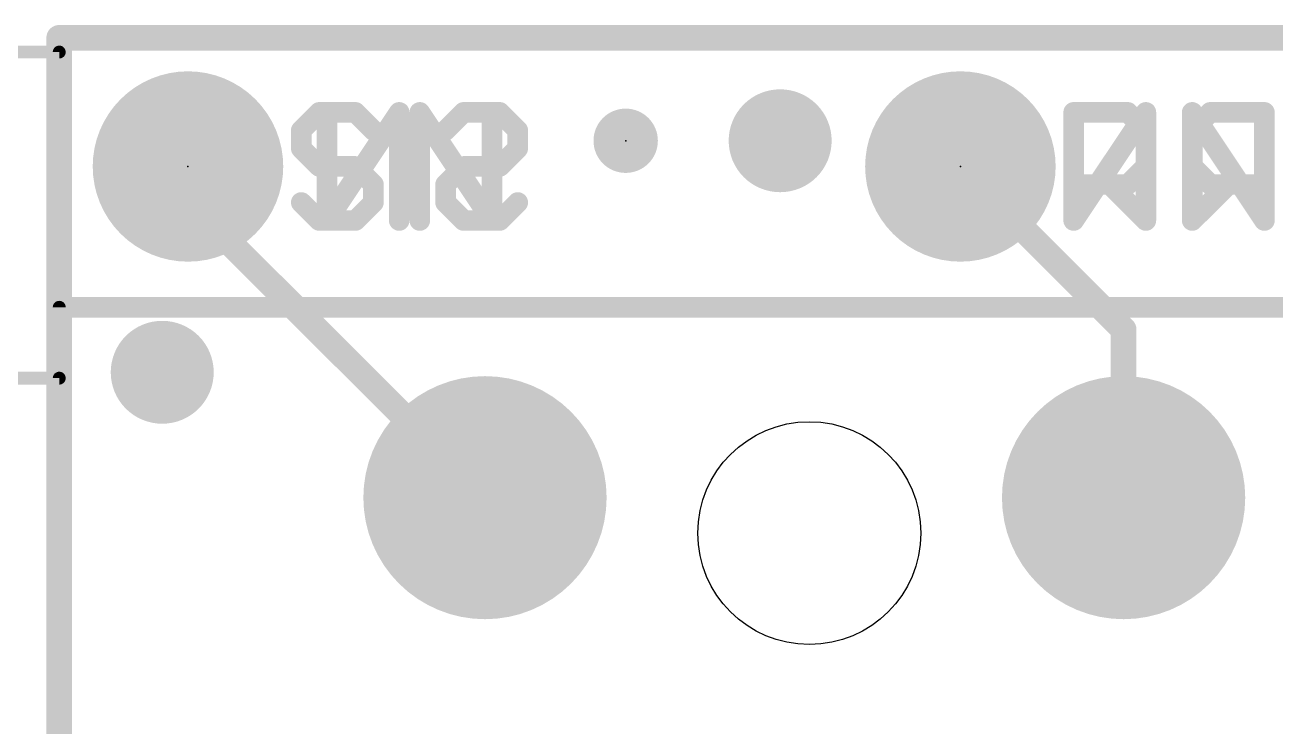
# Model space of a CAD drawing. Extents: x -9 to 103, y -21 to 20.
# Drawn here: x -0.34 to 12, y 13.53 to 20.45 of the extents above; entities that cross this region are included whole.
import ezdxf

# ---------------------------------------------------------------- set-up
doc = ezdxf.new("R2010")
doc.units = 0
for name, color, linetype in [('1', 12, 'CONTINUOUS'), ('16', 132, 'CONTINUOUS'), ('17', 110, 'CONTINUOUS'), ('18', 110, 'CONTINUOUS'), ('20', 53, 'CONTINUOUS'), ('21', 41, 'CONTINUOUS'), ('22', 40, 'CONTINUOUS'), ('23', 53, 'CONTINUOUS'), ('24', 53, 'CONTINUOUS'), ('51', 53, 'CONTINUOUS')]:
    doc.layers.add(name, color=color, linetype=linetype)

# ---------------------------------------------------------------- blocks, each defined once
blk = doc.blocks.new('PIE')
at = {"const_width": 0.5}
blk.add_lwpolyline([(0, -0.25, 1), (0, 0.25, 1), (0, -0.25)], format="xyb", dxfattribs=at)
blk = doc.blocks.new('ROUNDP')
at = {"const_width": 0.5}
blk.add_lwpolyline([(0, -0.25, 1), (0, 0.25, 1), (0, -0.25)], format="xyb", dxfattribs=at)
blk = doc.blocks.new('RECT')
blk.add_solid([(-0.5, -0.5), (0.5, -0.5), (-0.5, 0.5), (0.5, 0.5)])
blk = doc.blocks.new('ROUNDV')
at = {"const_width": 0.5}
blk.add_lwpolyline([(0, -0.25, 1), (0, 0.25, 1), (0, -0.25)], format="xyb", dxfattribs=at)

msp = doc.modelspace()

# ---------------------------------------------------------------- linework, layer by layer
at = {"layer": '1', "const_width": 0.254}
for points in [[(24.13, 20.32), (0, 20.32)], [(0, 20.32), (0, 0)], [(1.27, 18.71), (1.27, 19.05)], [(4.2, 15.78), (1.27, 18.71)]]:
    msp.add_lwpolyline(points, dxfattribs=at)
at = {"layer": '1', "const_width": 0.127}
for points in [[(0, 20.3835, 1), (0, 20.2565)], [(0.0635, 20.32, 1), (-0.0635, 20.32)], [(1.3335, 19.05, 1), (1.2065, 19.05)], [(1.3149, 18.7549, 1), (1.2251, 18.6651)], [(1.2065, 18.71, 1), (1.3335, 18.71)], [(4.1551, 15.7351, 1), (4.2449, 15.8249)]]:
    msp.add_lwpolyline(points, format="xyb", dxfattribs=at)
at = {"layer": '16', "const_width": 0.254}
for points in [[(0, 20.32), (24.13, 20.32)], [(0, 0), (0, 20.32)], [(10.5, 17.44), (8.89, 19.05)], [(10.5, 15.78), (10.5, 17.44)]]:
    msp.add_lwpolyline(points, dxfattribs=at)
at = {"layer": '16', "const_width": 0.127}
for points in [[(0, 20.3835, 1), (0, 20.2565)], [(0.0635, 20.32, 1), (-0.0635, 20.32)], [(8.9349, 19.0949, 1), (8.8451, 19.0051)], [(10.5635, 17.44, 1), (10.4365, 17.44)], [(10.4551, 17.3951, 1), (10.5449, 17.4849)], [(10.4365, 15.78, 1), (10.5635, 15.78)]]:
    msp.add_lwpolyline(points, format="xyb", dxfattribs=at)
at = {"layer": '20', "const_width": 0.2032}
for points in [[(45.72, 20.32), (0, 20.32)], [(0, 20.32), (0, 0)]]:
    msp.add_lwpolyline(points, dxfattribs=at)
at = {"layer": '20', "const_width": 0.1016}
for points in [[(0, 20.3708, 1), (0, 20.2692)], [(0.0508, 20.32, 1), (-0.0508, 20.32)]]:
    msp.add_lwpolyline(points, format="xyb", dxfattribs=at)
at = {"layer": '20'}
msp.add_circle((7.4, 15.43), 1.1, dxfattribs=at)
at = {"layer": '21'}
for points, const_width in [([(2.5655, 19.5843), (2.3876, 19.4064)], 0.2032), ([(2.9215, 19.5843), (2.5655, 19.5843)], 0.2032), ([(3.0994, 19.4064), (2.9215, 19.5843)], 0.2032), ([(3.557, 18.5166), (3.557, 19.5843)], 0.2032), ([(3.557, 19.5843), (4.2688, 18.5166)], 0.2032), ([(4.2688, 18.5166), (4.2688, 19.5843)], 0.2032), ([(10.0076, 18.5166), (10.0076, 19.5843)], 0.2032), ([(10.0076, 19.5843), (10.5415, 19.5843)], 0.2032), ([(10.5415, 19.5843), (10.7194, 19.4064)], 0.2032), ([(11.177, 18.5166), (11.177, 19.5843)], 0.2032), ([(11.177, 19.5843), (11.8888, 18.5166)], 0.2032), ([(11.8888, 18.5166), (11.8888, 19.5843)], 0.2032), ([(2.3876, 19.4064), (2.3876, 19.2284)], 0.2032), ([(10.7194, 19.4064), (10.7194, 19.0505)], 0.2032), ([(2.3876, 19.2284), (2.5655, 19.0505)], 0.2032), ([(2.5655, 19.0505), (2.9215, 19.0505)], 0.2032), ([(2.9215, 19.0505), (3.0994, 18.8725)], 0.2032), ([(10.7194, 19.0505), (10.5415, 18.8725)], 0.2032), ([(3.0994, 18.8725), (3.0994, 18.6945)], 0.2032), ([(10.5415, 18.8725), (10.0076, 18.8725)], 0.2032), ([(10.3635, 18.8725), (10.7194, 18.5166)], 0.2032), ([(2.5655, 18.5166), (2.3876, 18.6945)], 0.2032), ([(3.0994, 18.6945), (2.9215, 18.5166)], 0.2032), ([(2.9215, 18.5166), (2.5655, 18.5166)], 0.2032), ([(21, 17.66), (0, 17.66)], 0.2032), ([(0, 17.66), (0, 2.66)], 0.127)]:
    msp.add_lwpolyline(points, dxfattribs=dict(at, const_width=const_width))
for points, const_width in [([(2.5655, 19.6351, 1), (2.5655, 19.5335)], 0.1016), ([(2.6015, 19.5484, 1), (2.5296, 19.6202)], 0.1016), ([(2.9574, 19.6202, 1), (2.8855, 19.5484)], 0.1016), ([(2.9215, 19.5335, 1), (2.9215, 19.6351)], 0.1016), ([(3.6078, 19.5843, 1), (3.5062, 19.5843)], 0.1016), ([(3.5993, 19.6125, 1), (3.5147, 19.5561)], 0.1016), ([(4.3196, 19.5843, 1), (4.218, 19.5843)], 0.1016), ([(10.0584, 19.5843, 1), (9.9568, 19.5843)], 0.1016), ([(10.0076, 19.6351, 1), (10.0076, 19.5335)], 0.1016), ([(10.5774, 19.6202, 1), (10.5055, 19.5484)], 0.1016), ([(10.5415, 19.5335, 1), (10.5415, 19.6351)], 0.1016), ([(11.2278, 19.5843, 1), (11.1262, 19.5843)], 0.1016), ([(11.2193, 19.6125, 1), (11.1347, 19.5561)], 0.1016), ([(11.9396, 19.5843, 1), (11.838, 19.5843)], 0.1016), ([(2.4384, 19.4064, 1), (2.3368, 19.4064)], 0.1016), ([(10.7702, 19.4064, 1), (10.6686, 19.4064)], 0.1016), ([(2.3517, 19.4423, 1), (2.4235, 19.3704)], 0.1016), ([(3.0635, 19.3704, 1), (3.1353, 19.4423)], 0.1016), ([(10.6835, 19.3704, 1), (10.7553, 19.4423)], 0.1016), ([(2.4235, 19.2643, 1), (2.3517, 19.1925)], 0.1016), ([(2.3368, 19.2284, 1), (2.4384, 19.2284)], 0.1016), ([(2.5655, 19.1013, 1), (2.5655, 18.9997)], 0.1016), ([(2.5296, 19.0145, 1), (2.6015, 19.0864)], 0.1016), ([(2.9574, 19.0864, 1), (2.8855, 19.0145)], 0.1016), ([(2.9215, 18.9997, 1), (2.9215, 19.1013)], 0.1016), ([(10.7553, 19.0145, 1), (10.6835, 19.0864)], 0.1016), ([(10.6686, 19.0505, 1), (10.7702, 19.0505)], 0.1016), ([(3.1502, 18.8725, 1), (3.0486, 18.8725)], 0.1016), ([(3.0635, 18.8366, 1), (3.1353, 18.9084)], 0.1016), ([(10.0076, 18.9233, 1), (10.0076, 18.8217)], 0.1016), ([(10.3994, 18.9084, 1), (10.3276, 18.8366)], 0.1016), ([(10.5055, 18.9084, 1), (10.5774, 18.8366)], 0.1016), ([(10.5415, 18.8217, 1), (10.5415, 18.9233)], 0.1016), ([(2.4235, 18.7305, 1), (2.3517, 18.6586)], 0.1016), ([(3.1353, 18.6586, 1), (3.0635, 18.7305)], 0.1016), ([(3.0486, 18.6945, 1), (3.1502, 18.6945)], 0.1016), ([(2.5655, 18.5674, 1), (2.5655, 18.4658)], 0.1016), ([(2.5296, 18.4807, 1), (2.6015, 18.5525)], 0.1016), ([(2.8855, 18.5525, 1), (2.9574, 18.4807)], 0.1016), ([(2.9215, 18.4658, 1), (2.9215, 18.5674)], 0.1016), ([(3.5062, 18.5166, 1), (3.6078, 18.5166)], 0.1016), ([(4.218, 18.5166, 1), (4.3196, 18.5166)], 0.1016), ([(4.2265, 18.4884, 1), (4.3111, 18.5448)], 0.1016), ([(9.9568, 18.5166, 1), (10.0584, 18.5166)], 0.1016), ([(10.6835, 18.4807, 1), (10.7553, 18.5525)], 0.1016), ([(11.1262, 18.5166, 1), (11.2278, 18.5166)], 0.1016), ([(11.838, 18.5166, 1), (11.9396, 18.5166)], 0.1016), ([(11.8465, 18.4884, 1), (11.9311, 18.5448)], 0.1016), ([(0, 17.7108, 1), (0, 17.6092)], 0.1016), ([(0.0318, 17.66, 1), (-0.0318, 17.66)], 0.0635)]:
    msp.add_lwpolyline(points, format="xyb", dxfattribs=dict(at, const_width=const_width))
at = {"layer": '22', "const_width": 0.2032}
for points in [[(3.3538, 19.5843), (2.642, 18.5166)], [(2.642, 18.5166), (2.642, 19.5843)], [(3.3538, 18.5166), (3.3538, 19.5843)], [(3.8114, 19.4064), (3.9893, 19.5843)], [(3.9893, 19.5843), (4.3452, 19.5843)], [(4.3452, 19.5843), (4.5232, 19.4064)], [(10.7198, 19.5843), (10.008, 18.5166)], [(10.008, 18.5166), (10.008, 19.5843)], [(10.7198, 18.5166), (10.7198, 19.5843)], [(11.3553, 19.5843), (11.1774, 19.4064)], [(11.8892, 19.5843), (11.3553, 19.5843)], [(11.8892, 18.5166), (11.8892, 19.5843)], [(4.5232, 19.4064), (4.5232, 19.2284)], [(11.1774, 19.4064), (11.1774, 19.0505)], [(4.5232, 19.2284), (4.3452, 19.0505)], [(3.9893, 19.0505), (3.8114, 18.8725)], [(4.3452, 19.0505), (3.9893, 19.0505)], [(11.1774, 19.0505), (11.3553, 18.8725)], [(3.8114, 18.8725), (3.8114, 18.6945)], [(11.5333, 18.8725), (11.1774, 18.5166)], [(11.3553, 18.8725), (11.8892, 18.8725)], [(3.8114, 18.6945), (3.9893, 18.5166)], [(4.3452, 18.5166), (4.5232, 18.6945)], [(3.9893, 18.5166), (4.3452, 18.5166)]]:
    msp.add_lwpolyline(points, dxfattribs=at)
at = {"layer": '22', "const_width": 0.1016}
for points in [[(2.6928, 19.5843, 1), (2.5912, 19.5843)], [(3.4046, 19.5843, 1), (3.303, 19.5843)], [(3.3961, 19.5561, 1), (3.3115, 19.6125)], [(3.9893, 19.6351, 1), (3.9893, 19.5335)], [(4.0253, 19.5484, 1), (3.9534, 19.6202)], [(4.3812, 19.6202, 1), (4.3093, 19.5484)], [(4.3452, 19.5335, 1), (4.3452, 19.6351)], [(10.0588, 19.5843, 1), (9.9572, 19.5843)], [(10.7706, 19.5843, 1), (10.669, 19.5843)], [(10.7621, 19.5561, 1), (10.6775, 19.6125)], [(11.3553, 19.6351, 1), (11.3553, 19.5335)], [(11.3913, 19.5484, 1), (11.3194, 19.6202)], [(11.94, 19.5843, 1), (11.8384, 19.5843)], [(11.8892, 19.5335, 1), (11.8892, 19.6351)], [(4.574, 19.4064, 1), (4.4724, 19.4064)], [(11.2282, 19.4064, 1), (11.1266, 19.4064)], [(3.7755, 19.4423, 1), (3.8473, 19.3704)], [(4.4873, 19.3704, 1), (4.5591, 19.4423)], [(11.1415, 19.4423, 1), (11.2133, 19.3704)], [(4.4724, 19.2284, 1), (4.574, 19.2284)], [(4.5591, 19.1925, 1), (4.4873, 19.2643)], [(3.9893, 19.1013, 1), (3.9893, 18.9997)], [(4.0253, 19.0145, 1), (3.9534, 19.0864)], [(4.3093, 19.0864, 1), (4.3812, 19.0145)], [(4.3452, 18.9997, 1), (4.3452, 19.1013)], [(11.2133, 19.0864, 1), (11.1415, 19.0145)], [(11.1266, 19.0505, 1), (11.2282, 19.0505)], [(3.8622, 18.8725, 1), (3.7606, 18.8725)], [(3.7755, 18.9084, 1), (3.8473, 18.8366)], [(11.3553, 18.9233, 1), (11.3553, 18.8217)], [(11.3194, 18.8366, 1), (11.3913, 18.9084)], [(11.5692, 18.8366, 1), (11.4974, 18.9084)], [(11.8892, 18.8217, 1), (11.8892, 18.9233)], [(3.8473, 18.7305, 1), (3.7755, 18.6586)], [(4.5591, 18.6586, 1), (4.4873, 18.7305)], [(3.7606, 18.6945, 1), (3.8622, 18.6945)], [(2.5997, 18.5448, 1), (2.6843, 18.4884)], [(2.5912, 18.5166, 1), (2.6928, 18.5166)], [(3.303, 18.5166, 1), (3.4046, 18.5166)], [(3.9893, 18.5674, 1), (3.9893, 18.4658)], [(3.9534, 18.4807, 1), (4.0253, 18.5525)], [(4.3093, 18.5525, 1), (4.3812, 18.4807)], [(4.3452, 18.4658, 1), (4.3452, 18.5674)], [(9.9657, 18.5448, 1), (10.0503, 18.4884)], [(9.9572, 18.5166, 1), (10.0588, 18.5166)], [(10.669, 18.5166, 1), (10.7706, 18.5166)], [(11.1415, 18.5525, 1), (11.2133, 18.4807)], [(11.8384, 18.5166, 1), (11.94, 18.5166)]]:
    msp.add_lwpolyline(points, format="xyb", dxfattribs=at)
at = {"layer": '23'}
for p in [(5.588, 19.304), (1.27, 19.05), (8.89, 19.05)]:
    msp.add_point(p, dxfattribs=at)
at = {"layer": '24'}
msp.add_point((5.588, 19.304), dxfattribs=at)
at = {"layer": '51', "const_width": 0.127}
for points in [[(-6, 20.18), (0, 20.18)], [(0, 20.18), (0, 2.68)], [(-9, 16.96), (0, 16.96)], [(0, 16.96), (0, 5.96)]]:
    msp.add_lwpolyline(points, dxfattribs=at)
at = {"layer": '51', "const_width": 0.0635}
for points in [[(0.0318, 20.18, 1), (-0.0318, 20.18)], [(0, 20.1483, 1), (0, 20.2117)], [(0.0318, 16.96, 1), (-0.0318, 16.96)], [(0, 16.9283, 1), (0, 16.9917)]]:
    msp.add_lwpolyline(points, format="xyb", dxfattribs=at)

# ---------------------------------------------------------------- block references
at = {"layer": '1', "xscale": 0.635, "yscale": 0.635}
msp.add_blockref('PIE', (5.588, 19.304), dxfattribs=at)
at = {"layer": '16', "xscale": 0.635, "yscale": 0.635}
msp.add_blockref('PIE', (5.588, 19.304), dxfattribs=at)
at = {"layer": '17', "xscale": 1.8796, "yscale": 1.8796, "rotation": 90}
for p in [(1.27, 19.05), (1.27, 19.05), (8.89, 19.05), (8.89, 19.05)]:
    msp.add_blockref('ROUNDP', p, dxfattribs=at)
at = {"layer": '17', "xscale": 2.4, "yscale": 2.4}
for p in [(4.2, 15.78), (4.2, 15.78), (10.5, 15.78), (10.5, 15.78)]:
    msp.add_blockref('ROUNDP', p, dxfattribs=at)
at = {"layer": '18', "xscale": 1.016, "yscale": 1.016}
for p in [(7.112, 19.304), (7.112, 19.304), (1.016, 17.018), (1.016, 17.018)]:
    msp.add_blockref('ROUNDV', p, dxfattribs=at)
at = {"layer": '51', "xscale": 0.508, "yscale": 0.508}
for p in [(1.27, 19.05), (8.89, 19.05)]:
    msp.add_blockref('RECT', p, dxfattribs=at)

doc.saveas('drawing.dxf')
